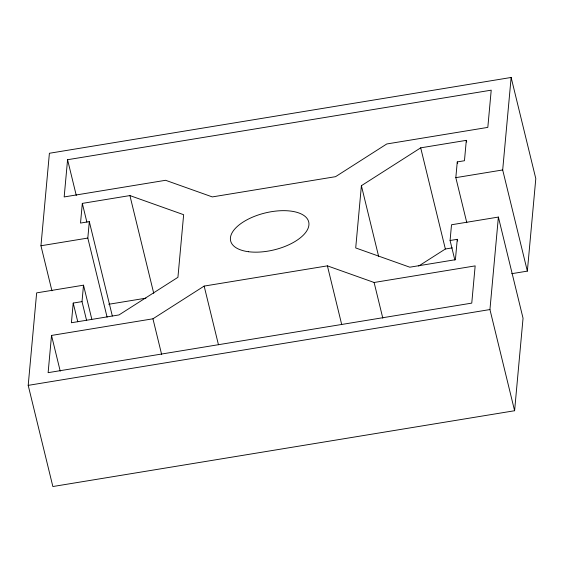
<?xml version="1.0" encoding="UTF-8"?>
<svg xmlns="http://www.w3.org/2000/svg" width="564" height="564" viewBox="0 0 564 564"><rect width="100%" height="100%" fill="white"/><g stroke="black" fill="none" stroke-linecap="round" stroke-linejoin="round"><path stroke-width="0.85" d="M454.852 260.053L450.079 240.497L451.517 224.761L498.386 217.069L523.047 318.237L514.601 410.733L52.861 486.535L28.2 385.367L36.646 292.878L83.514 285.18L91.805 319.189M51.937 290.82L40.953 245.763L49.399 153.267L511.139 77.465L535.8 178.633L527.354 271.122L511.731 273.688M51.521 335.439L48.123 372.663L471.765 303.115L475.163 265.891L374.108 282.479L327.402 265.856L204.154 286.089L152.943 318.794L51.521 335.439L60.228 371.147M67.574 159.718L64.169 196.942L165.597 180.29L212.304 196.914L335.552 176.673L386.763 143.975L487.818 127.386L491.216 90.162L67.574 159.718L76.274 195.426M83.514 285.18L82.013 301.62L73.214 303.065L71.416 322.742L119.011 314.931L177.928 277.319L183.645 214.701L129.91 195.574L82.316 203.392L80.518 223.069L89.316 221.624L112.328 315.995M107.09 317.13L87.815 238.064L89.316 221.624M466.724 142.05L466.315 140.351L420.695 147.838L361.397 185.697L355.708 247.948L409.795 267.195L455.409 259.701L457.27 239.319L450.079 240.497M466.809 222.709L455.825 177.646L457.263 161.91L464.454 160.733L466.315 140.351M514.601 410.733L489.94 309.558L498.386 217.069M527.354 271.122L502.686 169.954L511.139 77.465M418.671 266.046L445.356 249.006L452.243 247.878M40.953 245.763L87.815 238.064M455.825 177.646L502.686 169.954M108.711 304.278L145.921 298.166M28.2 385.367L489.94 309.558M457.263 161.91L457.672 163.616M457.27 239.319L457.686 241.018M420.695 147.838L445.356 249.006M361.397 185.697L378.599 256.26M374.108 282.479L382.815 318.188M327.402 265.856L341.699 324.519M204.154 286.089L218.458 344.752M129.91 195.574L153.746 293.343M152.943 318.794L161.649 354.495M82.316 203.392L86.877 222.096M82.013 301.62L86.574 320.331M73.214 303.065L77.769 321.769M248.484 251.72A40.171 18.986 -13.7 0 0 308.917 224.973A40.171 18.986 -13.7 0 0 251.607 217.549A40.171 18.986 -13.7 0 0 248.484 251.72"/></g></svg>
